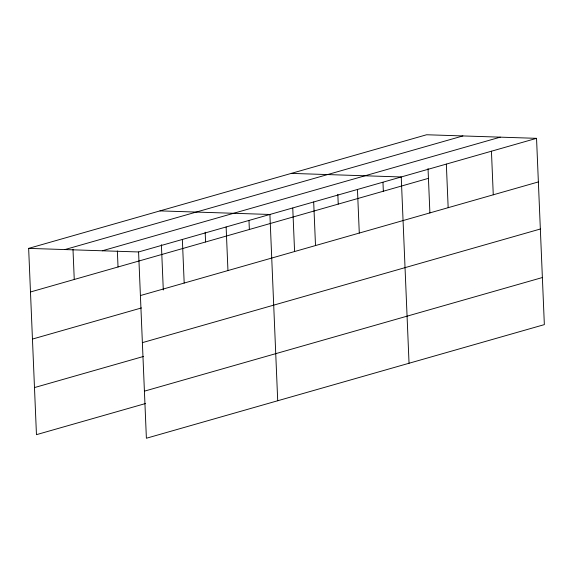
<?xml version="1.0" encoding="UTF-8"?>
<svg xmlns="http://www.w3.org/2000/svg" width="573" height="573" viewBox="0 0 573 573"><rect width="100%" height="100%" fill="white"/><g stroke="black" fill="none" stroke-linecap="round" stroke-linejoin="round"><path stroke-width="0.86" d="M145.47 403.542L36.457 434.663L28.65 248.381L426.613 134.755L536.543 138.337L544.35 324.619L146.387 438.245L138.58 251.962L536.543 138.337M64.928 249.563L462.891 135.937M102.302 250.781L500.265 137.155M30.476 291.979L428.439 178.346M140.406 295.553L538.369 181.928M32.453 339.066L141.459 307.937M142.376 342.64L540.346 229.014M34.487 387.577L143.494 356.456M144.41 391.158L542.373 277.533M291.306 173.39L401.236 176.964L409.043 363.253M159.982 210.885L269.904 214.467L277.712 400.749M28.65 248.381L138.58 251.962M491.441 151.215L493.267 194.806M446.338 164.093L448.165 207.684M428.031 168.562L429.893 212.998M382.965 182.329L383.337 191.224M357.459 189.47L359.285 233.061M337.826 194.319L338.235 204.103M313.682 201.968L315.508 245.559M292.76 208.085L294.586 251.633M248.983 220.584L249.355 229.479M226.127 226.965L227.954 270.556M205.17 232.194L205.578 241.978M182.357 239.464L184.184 283.055M161.393 244.692L163.298 290.017M117.358 250.967L118.031 266.975M72.986 249.226L74.254 279.474"/></g></svg>
